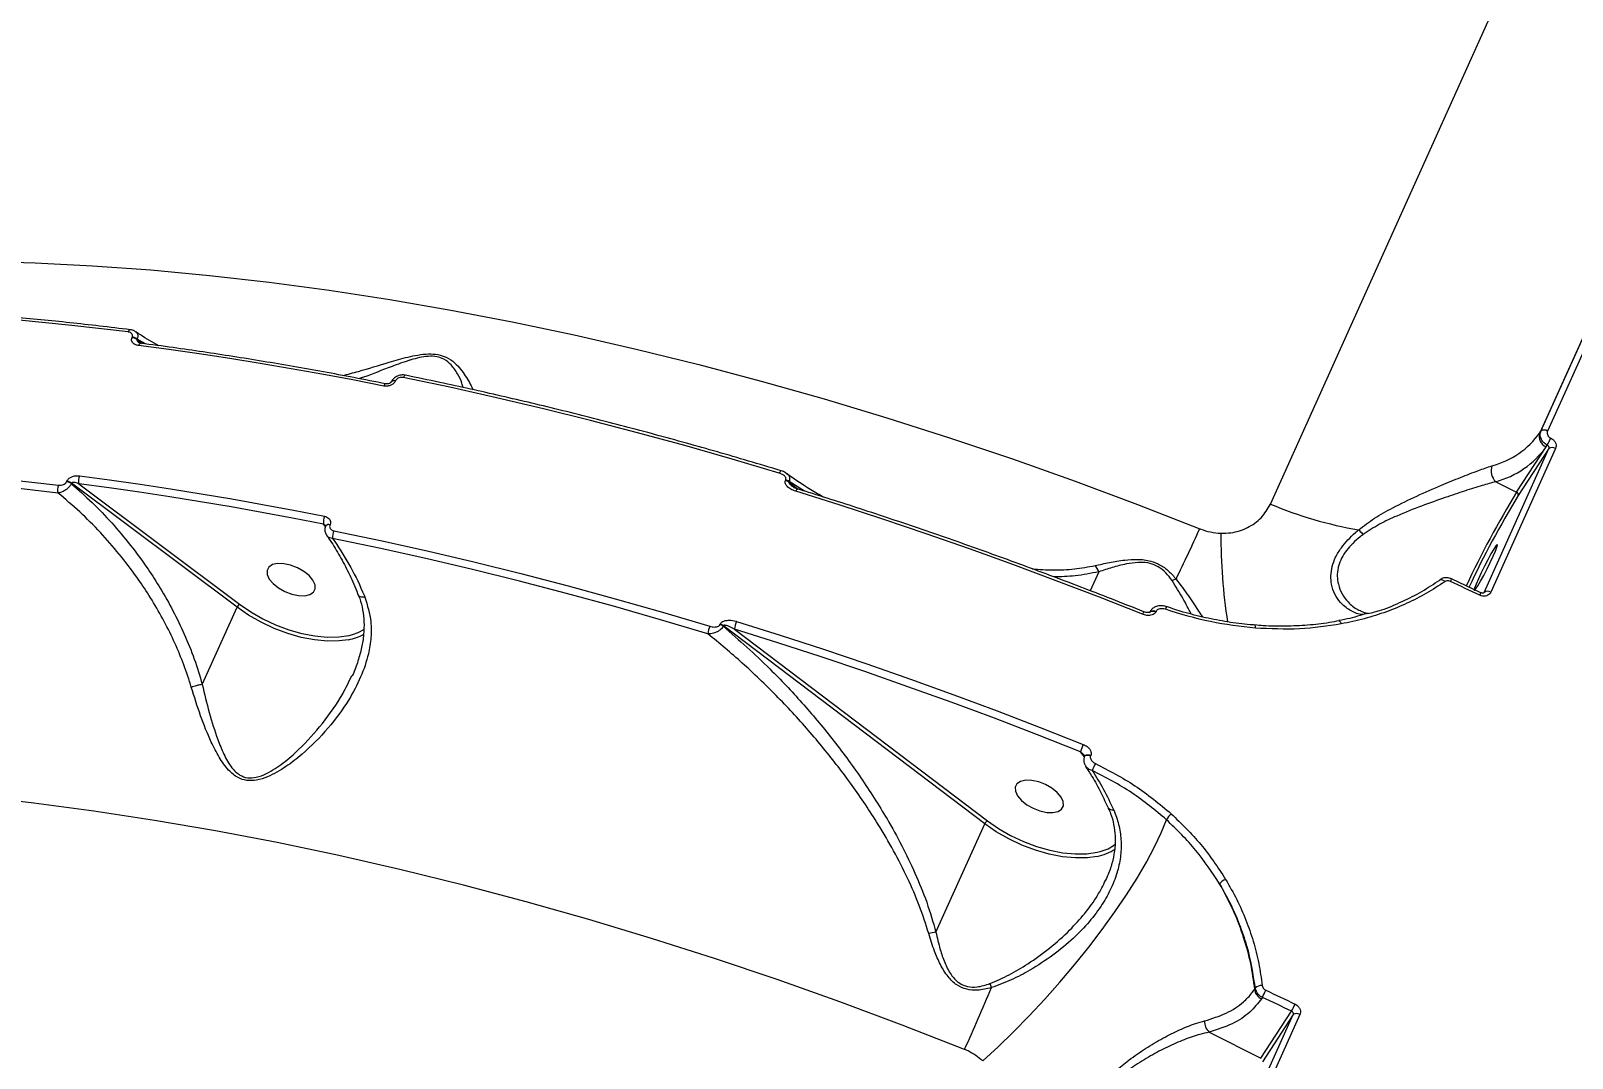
# Model space of a CAD drawing. Header units: millimetres. Extents: x -6901 to 7060, y -7557 to 6158.
# Drawn here: x -961.8 to -694.1, y 1649.2 to 1827.6 of the extents above; entities that cross this region are included whole.
import ezdxf

# ---------------------------------------------------------------- set-up
doc = ezdxf.new("R2010")
doc.units = ezdxf.units.MM
for name, color, linetype in [('DIKOM_ОБЪЕКТ', 7, 'Continuous'), ('DIKOM_РАЗМЕР_ЗОНА', 7, 'Continuous'), ('DIKOM_РАЗМЕР_ОБЪЕКТА', 7, 'Continuous')]:
    doc.layers.add(name, color=color, linetype=linetype)
doc.styles.add('style1', font='arial.ttf', dxfattribs={"width": 0.8})
doc.dimstyles.new('1-50', dxfattribs={"dimtxt": 300, "dimasz": 200, "dimexe": 100, "dimexo": 0, "dimgap": 100, "dimtad": 1, "dimtxsty": 'style1', "dimcen": 200, "dimclrd": 7, "dimclre": 7, "dimclrt": 7, "dimadec": 1, "dimazin": 2, "dimtfac": 1, "dimtmove": 0, "dimatfit": 2, "dimfxl": 0, "dimlwd": 25, "dimlwe": 18, "dimarcsym": 0})

# ---------------------------------------------------------------- blocks, each defined once
blk = doc.blocks.new('*D2')
at = {"layer": 'Defpoints', "color": 0, "transparency": 16777216}
for p in [(-1102.73, 4151.17), (-5819.23, -4492.42), (4721.24, -4492.42)]:
    blk.add_point(p, dxfattribs=at)
at = {"layer": 'DIKOM_РАЗМЕР_ОБЪЕКТА', "color": 7, "lineweight": 18, "transparency": 16777216}
for p, q in [((-1102.73, 4151.17), (-5919.23, 4151.17)), ((4721.24, -4492.42), (-5919.23, -4492.42))]:
    blk.add_line(p, q, dxfattribs=at)
at = {"layer": 'DIKOM_РАЗМЕР_ОБЪЕКТА', "color": 7, "lineweight": 25, "transparency": 16777216}
blk.add_line((-5819.23, 3951.17), (-5819.23, -4292.42), dxfattribs=at)
at = {"layer": 'DIKOM_РАЗМЕР_ОБЪЕКТА', "color": 7, "transparency": 16777216}
for points in [[(-5852.56, 3951.17), (-5785.89, 3951.17), (-5819.23, 4151.17)], [(-5852.56, -4292.42), (-5785.89, -4292.42), (-5819.23, -4492.42)]]:
    blk.add_solid(points, dxfattribs=at)
at = {"layer": 'DIKOM_РАЗМЕР_ОБЪЕКТА', "color": 7, "transparency": 16777216, "insert": (-6072.4, -170.63), "char_height": 300, "attachment_point": 5, "rotation": 90, "style": 'style1'}
blk.add_mtext('8650', dxfattribs=at)
blk = doc.blocks.new('*D3')
at = {"layer": 'Defpoints', "color": 0, "transparency": 16777216}
for p in [(-1553.27, 6158.28), (-6450.85, -6312.94), (5659.92, -6312.94)]:
    blk.add_point(p, dxfattribs=at)
at = {"layer": 'DIKOM_РАЗМЕР_ЗОНА', "color": 7, "lineweight": 18, "transparency": 16777216}
for p, q in [((-1553.27, 6158.28), (-6550.85, 6158.28)), ((5659.92, -6312.94), (-6550.85, -6312.94))]:
    blk.add_line(p, q, dxfattribs=at)
at = {"layer": 'DIKOM_РАЗМЕР_ЗОНА', "color": 7, "lineweight": 25, "transparency": 16777216}
blk.add_line((-6450.85, 5958.28), (-6450.85, -6112.94), dxfattribs=at)
at = {"layer": 'DIKOM_РАЗМЕР_ЗОНА', "color": 7, "transparency": 16777216}
for points in [[(-6484.18, 5958.28), (-6417.52, 5958.28), (-6450.85, 6158.28)], [(-6484.18, -6112.94), (-6417.52, -6112.94), (-6450.85, -6312.94)]]:
    blk.add_solid(points, dxfattribs=at)
at = {"layer": 'DIKOM_РАЗМЕР_ЗОНА', "color": 7, "transparency": 16777216, "insert": (-6704.02, -77.33), "char_height": 300, "attachment_point": 5, "rotation": 90, "style": 'style1'}
blk.add_mtext('12500', dxfattribs=at)

msp = doc.modelspace()

# ---------------------------------------------------------------- linework, layer by layer
at = {"layer": 'DIKOM_ОБЪЕКТ', "color": 7, "linetype": 'Continuous', "lineweight": 15}
for p, q in [((-746.532, 1745.434), (-623.405, 2018.63)), ((-670.53, 1822.613), (-699.729, 1757.827)), ((-699.541, 1758.115), (-670.342, 1822.901)), ((-669.202, 1822.908), (-698.401, 1758.122)), ((-944.238, 1774.371), (-944.202, 1774.452)), ((-943.363, 1774.106), (-943.399, 1774.025)), ((-943.399, 1774.025), (-942.478, 1773.335)), ((-941.91, 1773.258), (-943.363, 1774.106)), ((-898.497, 1766.835), (-898.508, 1766.809)), ((-899.235, 1766.649), (-899.247, 1766.623)), ((-699.729, 1757.827), (-699.541, 1758.115)), ((-709.422, 1730.108), (-698.164, 1755.086)), ((-697.019, 1755.09), (-708.276, 1730.112)), ((-703.777, 1747.516), (-698.649, 1755.371)), ((-698.164, 1755.086), (-703.507, 1746.902)), ((-698.649, 1755.371), (-698.45, 1755.676)), ((-955.606, 1749.322), (-955.569, 1749.403)), ((-954.73, 1749.057), (-954.766, 1748.976)), ((-925.997, 1727.507), (-954.73, 1749.057)), ((-953.454, 1748.965), (-925.542, 1728.031)), ((-830.753, 1749.553), (-830.711, 1749.648)), ((-830.135, 1749.356), (-830.178, 1749.262)), ((-830.178, 1749.262), (-828.57, 1748.042)), ((-827.429, 1747.688), (-830.135, 1749.356)), ((-707.388, 1749.329), (-703.777, 1747.516)), ((-910.638, 1741.517), (-910.971, 1741.937)), ((-910.58, 1741.661), (-910.592, 1741.635)), ((-909.842, 1741.846), (-909.853, 1741.821)), ((-776.335, 1733.686), (-777.828, 1730.373)), ((-709.98, 1730.04), (-715.063, 1732.444)), ((-709.452, 1730.06), (-709.422, 1730.108)), ((-932.034, 1714.113), (-925.997, 1727.507)), ((-766.363, 1726.812), (-766.396, 1726.739)), ((-764.59, 1727.608), (-764.591, 1727.61)), ((-842.131, 1724.504), (-842.088, 1724.599)), ((-841.513, 1724.308), (-841.555, 1724.213)), ((-796.145, 1689.913), (-841.513, 1724.308)), ((-839.598, 1723.726), (-795.688, 1690.435)), ((-778.823, 1701.536), (-779.512, 1702.411)), ((-777.73, 1701.792), (-777.763, 1701.718)), ((-774.636, 1692.578), (-774.647, 1692.601)), ((-804.628, 1671.091), (-796.145, 1689.913)), ((-749.303, 1661.154), (-749.146, 1661.395)), ((-747.927, 1659.762), (-748.097, 1659.501)), ((-748.174, 1649.2), (-742.85, 1657.361)), ((-753.822, 1631.793), (-742.564, 1656.771)), ((-741.419, 1656.775), (-752.676, 1631.797)), ((-742.564, 1656.771), (-747.904, 1648.586)), ((-757.182, 1653.719), (-748.174, 1649.2))]:
    msp.add_line(p, q, dxfattribs=at)
at = {"layer": 'DIKOM_ОБЪЕКТ', "color": 7, "linetype": 'Continuous', "lineweight": 15, "flags": 128}
for points in [[(-970.894, 1787.65), (-961.064, 1787.356), (-951.095, 1786.84), (-940.995, 1786.103), (-930.774, 1785.145), (-920.442, 1783.968), (-910.008, 1782.571), (-899.483, 1780.958), (-888.875, 1779.128), (-878.194, 1777.085), (-867.451, 1774.829), (-856.656, 1772.363), (-845.818, 1769.689), (-834.948, 1766.81), (-824.056, 1763.728), (-813.152, 1760.446), (-802.245, 1756.968), (-791.347, 1753.296), (-780.467, 1749.434), (-769.616, 1745.385), (-758.804, 1741.153)], [(-944.922, 1775.332), (-954.706, 1776.474), (-964.402, 1777.438), (-974.002, 1778.223), (-983.5, 1778.827), (-992.889, 1779.252), (-1002.163, 1779.496), (-1011.315, 1779.56), (-1020.34, 1779.442)], [(-944.513, 1775.709), (-944.523, 1775.71), (-944.606, 1775.699), (-944.691, 1775.653), (-944.773, 1775.575), (-944.851, 1775.466), (-944.922, 1775.332)], [(-900.518, 1765.936), (-905.903, 1766.991), (-911.272, 1767.996), (-916.625, 1768.953), (-921.96, 1769.859), (-927.277, 1770.716), (-932.574, 1771.523), (-937.85, 1772.28), (-943.104, 1772.987)], [(-896.749, 1767.813), (-896.767, 1767.816), (-896.834, 1767.802), (-896.906, 1767.754), (-896.979, 1767.674), (-897.051, 1767.565), (-897.119, 1767.43)], [(-831.821, 1750.82), (-840.031, 1753.264), (-848.234, 1755.604), (-856.427, 1757.841), (-864.607, 1759.972), (-872.77, 1761.998), (-880.912, 1763.916), (-889.029, 1765.727), (-897.119, 1767.43)], [(-900.145, 1766.32), (-900.147, 1766.32), (-900.218, 1766.313), (-900.293, 1766.269), (-900.37, 1766.19), (-900.446, 1766.077), (-900.518, 1765.936)], [(-1032.41, 1752.808), (-1023.387, 1752.927), (-1014.235, 1752.865), (-1004.962, 1752.622), (-995.574, 1752.199), (-986.077, 1751.595), (-976.478, 1750.812), (-966.782, 1749.85), (-956.998, 1748.709)], [(-957.085, 1747.36), (-966.848, 1748.499), (-976.522, 1749.459), (-986.1, 1750.24), (-995.576, 1750.843), (-1004.944, 1751.265), (-1014.196, 1751.507), (-1023.327, 1751.569), (-1032.331, 1751.451)], [(-831.515, 1751.22), (-831.532, 1751.222), (-831.578, 1751.202), (-831.632, 1751.15), (-831.691, 1751.067), (-831.755, 1750.955), (-831.821, 1750.82)], [(-910.971, 1741.937), (-916.343, 1742.989), (-921.699, 1743.991), (-927.039, 1744.944), (-932.361, 1745.848), (-937.665, 1746.702), (-942.949, 1747.506), (-948.212, 1748.261), (-953.454, 1748.965)], [(-953.38, 1750.36), (-948.126, 1749.654), (-942.85, 1748.898), (-937.554, 1748.091), (-932.237, 1747.235), (-926.902, 1746.329), (-921.55, 1745.374), (-916.181, 1744.369), (-910.796, 1743.315)], [(-828.672, 1748.074), (-828.679, 1748.075), (-828.723, 1748.062), (-828.777, 1748.013), (-828.839, 1747.929), (-828.905, 1747.814), (-828.974, 1747.673)], [(-768.745, 1726.3), (-776.228, 1729.256), (-783.73, 1732.132), (-791.247, 1734.929), (-798.778, 1737.644), (-806.318, 1740.277), (-813.867, 1742.826), (-821.419, 1745.292), (-828.974, 1747.673)], [(-909.198, 1740.813), (-901.109, 1739.111), (-892.991, 1737.301), (-884.849, 1735.384), (-876.687, 1733.359), (-868.507, 1731.229), (-860.314, 1728.993), (-852.111, 1726.654), (-843.902, 1724.211)], [(-844.238, 1722.916), (-852.43, 1725.354), (-860.615, 1727.688), (-868.79, 1729.919), (-876.951, 1732.045), (-885.096, 1734.065), (-893.219, 1735.978), (-901.319, 1737.784), (-909.391, 1739.482)], [(-710.418, 1732.449), (-710.812, 1731.539), (-711.07, 1730.862), (-711.172, 1730.473), (-711.108, 1730.402), (-710.885, 1730.657), (-710.52, 1731.216), (-710.043, 1732.034), (-709.492, 1733.045), (-708.913, 1734.167), (-708.351, 1735.308), (-707.853, 1736.378), (-707.459, 1737.288), (-707.201, 1737.965), (-707.1, 1738.354), (-707.163, 1738.425), (-707.386, 1738.17), (-707.751, 1737.611), (-708.228, 1736.793), (-708.779, 1735.782), (-709.359, 1734.66), (-709.92, 1733.518), (-710.418, 1732.449)], [(-913.488, 1733.012), (-914.412, 1733.751), (-915.515, 1734.375), (-916.705, 1734.832), (-917.887, 1735.085), (-918.966, 1735.114), (-919.853, 1734.916), (-920.476, 1734.508), (-920.786, 1733.922), (-920.758, 1733.206), (-920.392, 1732.418), (-919.72, 1731.622), (-918.795, 1730.882), (-917.693, 1730.259), (-916.502, 1729.802), (-915.32, 1729.549), (-914.242, 1729.52), (-913.355, 1729.718), (-912.731, 1730.126), (-912.421, 1730.712), (-912.45, 1731.428), (-912.815, 1732.215), (-913.488, 1733.012)], [(-717.126, 1732.241), (-717.063, 1732.308), (-717.06, 1732.31)], [(-717.06, 1732.31), (-716.981, 1732.345), (-716.88, 1732.351), (-716.765, 1732.326), (-716.641, 1732.271), (-716.51, 1732.188), (-716.379, 1732.079), (-716.253, 1731.949)], [(-710.16, 1729.59), (-710.795, 1729.893), (-711.431, 1730.195), (-712.066, 1730.497), (-712.702, 1730.798), (-713.338, 1731.099), (-713.975, 1731.399), (-714.612, 1731.698), (-715.249, 1731.997)], [(-906.616, 1721.884), (-908.251, 1721.661), (-910.314, 1721.629), (-912.528, 1721.838), (-914.841, 1722.284), (-917.2, 1722.954), (-919.549, 1723.835), (-921.834, 1724.904), (-924, 1726.138), (-925.997, 1727.507)], [(-925.542, 1728.031), (-923.605, 1726.704), (-921.505, 1725.507), (-919.29, 1724.47), (-917.012, 1723.617), (-914.725, 1722.966), (-912.482, 1722.535), (-910.335, 1722.331), (-908.334, 1722.362), (-906.527, 1722.625), (-905.972, 1722.765)], [(-767.449, 1726.648), (-767.431, 1726.682), (-767.318, 1726.787), (-767.141, 1726.849), (-766.916, 1726.861), (-766.661, 1726.824), (-766.396, 1726.739)], [(-767.416, 1726.722), (-767.398, 1726.755), (-767.284, 1726.861), (-767.108, 1726.922), (-766.883, 1726.935), (-766.628, 1726.897), (-766.363, 1726.812)], [(-839.253, 1725.06), (-831.698, 1722.68), (-824.146, 1720.216), (-816.598, 1717.667), (-809.057, 1715.035), (-801.526, 1712.321), (-794.008, 1709.525), (-786.507, 1706.65), (-779.023, 1703.695)], [(-734.617, 1725.132), (-734.614, 1725.133), (-734.551, 1725.128), (-734.484, 1725.088), (-734.414, 1725.014), (-734.346, 1724.91), (-734.28, 1724.778), (-734.219, 1724.624)], [(-905.972, 1722.765), (-904.956, 1723.115), (-903.858, 1723.685)], [(-779.512, 1702.411), (-786.977, 1705.359), (-794.462, 1708.228), (-801.961, 1711.016), (-809.474, 1713.724), (-816.997, 1716.35), (-824.527, 1718.893), (-832.062, 1721.352), (-839.598, 1723.726)], [(-778.816, 1701.627), (-778.798, 1701.661), (-778.684, 1701.766), (-778.508, 1701.828), (-778.283, 1701.84), (-778.028, 1701.803), (-777.763, 1701.718)], [(-778.785, 1701.697), (-778.765, 1701.734), (-778.651, 1701.84), (-778.475, 1701.902), (-778.25, 1701.914), (-777.995, 1701.876), (-777.73, 1701.792)], [(-783.553, 1695.355), (-784.477, 1696.094), (-785.58, 1696.718), (-786.77, 1697.175), (-787.953, 1697.428), (-789.031, 1697.457), (-789.918, 1697.259), (-790.542, 1696.851), (-790.852, 1696.265), (-790.823, 1695.549), (-790.457, 1694.761), (-789.785, 1693.965), (-788.86, 1693.225), (-787.758, 1692.602), (-786.567, 1692.145), (-785.385, 1691.892), (-784.307, 1691.863), (-783.42, 1692.061), (-782.796, 1692.469), (-782.486, 1693.055), (-782.515, 1693.771), (-782.88, 1694.559), (-783.553, 1695.355)], [(-799.646, 1650.714), (-810.459, 1654.945), (-821.31, 1658.992), (-832.19, 1662.853), (-843.088, 1666.524), (-853.994, 1670.001), (-864.899, 1673.282), (-875.791, 1676.362), (-886.661, 1679.24), (-897.498, 1681.913), (-908.293, 1684.377), (-919.036, 1686.632), (-929.716, 1688.674), (-940.323, 1690.502), (-950.849, 1692.114), (-961.282, 1693.509), (-971.613, 1694.685)], [(-773.744, 1692.285), (-774.045, 1692.287), (-774.297, 1692.333), (-774.491, 1692.421), (-774.618, 1692.548), (-774.636, 1692.578)], [(-796.5, 1648.745), (-793.828, 1651.181), (-791.125, 1653.79), (-788.417, 1656.547), (-785.731, 1659.424), (-783.095, 1662.393), (-780.533, 1665.424), (-778.071, 1668.488), (-775.734, 1671.554), (-773.544, 1674.593), (-771.523, 1677.574), (-769.692, 1680.467), (-768.068, 1683.244), (-766.667, 1685.878), (-765.502, 1688.343), (-764.587, 1690.615)], [(-776.629, 1684.237), (-778.325, 1684.003), (-780.4, 1683.973), (-782.626, 1684.186), (-784.952, 1684.638), (-787.323, 1685.316), (-789.683, 1686.206), (-791.975, 1687.287), (-794.146, 1688.532), (-796.145, 1689.913)], [(-795.688, 1690.435), (-793.749, 1689.096), (-791.644, 1687.889), (-789.421, 1686.841), (-787.133, 1685.978), (-784.834, 1685.32), (-782.578, 1684.882), (-780.419, 1684.675), (-778.408, 1684.704), (-776.591, 1684.968), (-776.105, 1685.089)], [(-742.85, 1657.361), (-743.484, 1657.663), (-744.118, 1657.964), (-744.752, 1658.265), (-745.386, 1658.566), (-746.021, 1658.866), (-746.656, 1659.165), (-747.291, 1659.464), (-747.927, 1659.762)], [(-747.337, 1661.002), (-746.7, 1660.703), (-746.063, 1660.403), (-745.426, 1660.103), (-744.79, 1659.802), (-744.154, 1659.501), (-743.518, 1659.2), (-742.883, 1658.897), (-742.248, 1658.595)]]:
    msp.add_lwpolyline(points, dxfattribs=at)
at = {"layer": 'DIKOM_ОБЪЕКТ', "color": 7, "linetype": 'Continuous', "lineweight": 15}
for centre, radius, start, end in [((-944.497, 1772.553), 1.836, 53.29532, 81.90839), ((-944.461, 1772.632), 1.838, 53.30803, 81.89568), ((-942.61, 1772.862), 0.51, 99.87464, 165.84323), ((-898.748, 1766.205), 0.649, 68.3545, 140.5066), ((-898.736, 1766.227), 0.653, 68.46011, 139.9228), ((-711.943, 1766.598), 15.037, 284.99795, 324.31938), ((-697.877, 1757.176), 1.963, 160.62989, 246.83471), ((-698.966, 1757.324), 0.978, 54.68253, 126.00037), ((-716.728, 1765.365), 20.687, 332.07155, 335.87508), ((-711.474, 1764.579), 15.788, 284.9964, 324.32121), ((-697.589, 1754.291), 0.982, 54.51282, 125.91646), ((-705.738, 1751.18), 2.48, 158.91342, 228.27762), ((-955.218, 1747.917), 1.949, 156.02186, 196.59026), ((-955.865, 1747.502), 1.839, 53.3206, 81.89828), ((-955.828, 1747.583), 1.838, 53.32242, 81.91037), ((-951.636, 1749.569), 1.915, 155.58982, 198.36485), ((-831.3, 1747.762), 1.873, 53.20291, 73.0421), ((-831.259, 1747.853), 1.877, 53.23487, 73.03023), ((-719.021, 1810.962), 71.068, 247.22554, 260.11613), ((-561.941, 1660.904), 166.19, 148.58972, 154.97481), ((-562.569, 1661.079), 165.013, 148.66106, 154.94309), ((-703.97, 1747.065), 0.491, 340.62608, 66.84495), ((-908.7, 1742.349), 2.308, 155.24457, 190.27668), ((-910.093, 1741.213), 0.653, 68.5016, 139.84456), ((-910.081, 1741.24), 0.652, 68.45509, 140.06012), ((-906.995, 1739.814), 2.419, 155.62899, 187.90781), ((-988.313, 1843.97), 251.487, 333.66809, 335.86828), ((-659.884, 1739.731), 95.242, 179.61593, 188.9361), ((-735.028, 1736.281), 6.024, 40.02633, 50.79), ((-778.842, 1732.91), 2.625, 17.18694, 44.66471), ((-762.208, 1729.66), 2.848, 104.47397, 119.53325), ((-718.109, 1733.45), 3.208, 333.0768, 341.72475), ((-712.088, 1730.624), 2.187, 331.81185, 344.51589), ((-708.846, 1729.313), 0.982, 54.51912, 125.91016), ((-924.924, 1727.035), 1.172, 121.80949, 156.25637), ((-767.619, 1725.956), 1.177, 139.17916, 163.00151), ((-761.995, 1726.314), 2.901, 153.47747, 162.98237), ((-840.387, 1722.606), 3.864, 155.45465, 175.38906), ((-842.677, 1722.713), 1.873, 53.20707, 73.04154), ((-842.636, 1722.804), 1.877, 53.23768, 73.02861), ((-835.761, 1723.445), 3.848, 155.17074, 175.80982), ((-749.769, 1724.034), 0.652, 347.89812, 35.00048), ((-908.362, 1730.992), 9.274, 280.85263, 298.325), ((-769.246, 1699.237), 10.745, 155.49101, 162.82076), ((-769.838, 1696.48), 8.094, 151.15212, 160.59273), ((-795.087, 1689.447), 1.156, 121.29831, 156.24843), ((-761.486, 1688.971), 3.51, 130.30602, 152.07662), ((-778.135, 1692.459), 8.358, 280.38639, 304.06425), ((-777.834, 1692.087), 7.208, 283.8774, 307.29813), ((-753.522, 1678.15), 2.248, 110.38623, 144.32575), ((-802.928, 1659.765), 11.454, 98.53851, 104.86831), ((-1208.935, 1834.705), 448.743, 335.79427, 337.28972), ((-810.262, 1656.28), 16.132, 18.72232, 21.34676), ((-747.173, 1661.441), 2.149, 187.65266, 244.51705), ((-748.113, 1660.342), 1.475, 83.86297, 134.4461), ((-775.172, 1673.494), 30.51, 333.25141, 335.83002), ((-761.294, 1667.128), 20.871, 332.0971, 335.86731), ((-755.355, 1655.577), 2.606, 177.81966, 225.49369), ((-741.989, 1655.976), 0.981, 54.50732, 125.93393)]:
    msp.add_arc(centre, radius, start, end, dxfattribs=at)
for points, knots in [([(-944.513, 1775.709), (-946.313, 1775.93), (-951.534, 1776.569), (-960.106, 1777.478), (-970.188, 1778.373), (-980.16, 1779.067), (-990.016, 1779.566), (-999.749, 1779.867), (-1009.182, 1779.967), (-1015.869, 1779.906), (-1019.365, 1779.829), (-1019.899, 1779.817)], [0, 0, 0, 0, 0.0688411, 0.1996445, 0.3304537, 0.4612671, 0.592083, 0.7229034, 0.8537275, 0.9776716, 1, 1, 1, 1]), ([(-944.202, 1774.452), (-944.177, 1774.527), (-944.128, 1774.676), (-944.174, 1774.89), (-944.302, 1775.08), (-944.531, 1775.238), (-944.758, 1775.309), (-944.901, 1775.329), (-944.922, 1775.332)], [0, 0, 0, 0, 0.167268, 0.3344039, 0.509126, 0.7130588, 0.9577236, 1, 1, 1, 1]), ([(-943.608, 1775.371), (-943.646, 1775.402), (-943.845, 1775.561), (-944.165, 1775.675), (-944.448, 1775.684), (-944.519, 1775.687)], [0, 0, 0, 0, 0.1499044, 0.786038, 1, 1, 1, 1]), ([(-943.609, 1775.366), (-943.543, 1775.325), (-943.38, 1775.224), (-943.254, 1774.937), (-943.218, 1774.552), (-943.314, 1774.256), (-943.363, 1774.106)], [0, 0, 0, 0, 0.1835855, 0.4547399, 0.7245071, 1, 1, 1, 1]), ([(-939.612, 1772.948), (-940.681, 1773.543), (-942.03, 1774.294), (-943.328, 1775.197), (-943.597, 1775.384)], [0, 0, 0, 0, 0.7928149, 1, 1, 1, 1]), ([(-943.104, 1772.987), (-943.135, 1772.991), (-943.359, 1773.023), (-943.718, 1773.139), (-944.079, 1773.394), (-944.278, 1773.694), (-944.35, 1774.026), (-944.276, 1774.256), (-944.238, 1774.371)], [0, 0, 0, 0, 0.0392203, 0.2872326, 0.4951728, 0.6710074, 0.8352987, 1, 1, 1, 1]), ([(-943.399, 1774.025), (-943.406, 1774.004), (-943.418, 1773.962), (-943.4, 1773.861), (-943.318, 1773.723), (-943.188, 1773.586), (-943.083, 1773.512), (-943.042, 1773.484)], [0, 0, 0, 0, 0.1053068, 0.2093084, 0.4645296, 0.7961001, 1, 1, 1, 1]), ([(-942.688, 1773.375), (-942.747, 1773.38), (-942.899, 1773.393), (-943.019, 1773.459), (-943.036, 1773.473), (-943.039, 1773.476)], [0, 0, 0, 0, 0.330645, 0.8465046, 1, 1, 1, 1]), ([(-900.145, 1766.32), (-902.002, 1766.686), (-907.385, 1767.749), (-916.252, 1769.364), (-926.714, 1771.098), (-935.524, 1772.411), (-940.83, 1773.116), (-942.697, 1773.364)], [0, 0, 0, 0, 0.1293244, 0.3750392, 0.6207647, 0.8664949, 1, 1, 1, 1]), ([(-907.664, 1767.766), (-906.745, 1767.996), (-904.194, 1768.635), (-900.373, 1769.855), (-896.873, 1770.862), (-894.573, 1771.354), (-892.801, 1771.562), (-891.074, 1771.456), (-889.463, 1770.921), (-888.169, 1769.996), (-887.124, 1768.869), (-886.063, 1767.324), (-885.339, 1766.047), (-885.091, 1765.355), (-885.072, 1765.301)], [0, 0, 0, 0, 0.1065933, 0.295832, 0.4053604, 0.460828, 0.5179079, 0.5713153, 0.6248433, 0.6966945, 0.7680184, 0.8395024, 0.9875903, 1, 1, 1, 1]), ([(-886.712, 1765.665), (-886.788, 1765.917), (-887.016, 1766.679), (-887.622, 1768.039), (-888.616, 1769.481), (-889.839, 1770.563), (-891.273, 1771.092), (-892.806, 1771.144), (-894.339, 1770.895), (-895.403, 1770.604), (-897.015, 1770.113), (-899.837, 1769.083), (-902.748, 1767.912), (-904.512, 1767.303), (-904.75, 1767.221)], [0, 0, 0, 0, 0.0568421, 0.1719841, 0.2861341, 0.3669992, 0.42529, 0.4834401, 0.5423594, 0.6016596, 0.6113596, 0.7403177, 0.9649536, 1, 1, 1, 1]), ([(-898.508, 1766.809), (-898.538, 1766.751), (-898.636, 1766.561), (-898.925, 1766.266), (-899.405, 1766.006), (-899.971, 1765.874), (-900.336, 1765.916), (-900.518, 1765.936)], [0, 0, 0, 0, 0.0931501, 0.3039166, 0.5302364, 0.7651931, 1, 1, 1, 1]), ([(-896.753, 1767.8), (-896.81, 1767.815), (-897.113, 1767.897), (-897.737, 1767.841), (-898.472, 1767.55), (-898.999, 1767.111), (-899.153, 1766.767), (-899.212, 1766.637)], [0, 0, 0, 0, 0.060814, 0.3239904, 0.6100724, 0.8525809, 1, 1, 1, 1]), ([(-897.119, 1767.43), (-897.244, 1767.444), (-897.492, 1767.473), (-897.879, 1767.384), (-898.21, 1767.206), (-898.41, 1767.004), (-898.477, 1766.874), (-898.497, 1766.835)], [0, 0, 0, 0, 0.2336593, 0.4673132, 0.6955308, 0.9086848, 1, 1, 1, 1]), ([(-831.515, 1751.22), (-833.407, 1751.79), (-838.891, 1753.442), (-847.963, 1756.042), (-858.718, 1758.958), (-869.449, 1761.69), (-880.146, 1764.237), (-889.245, 1766.261), (-894.765, 1767.403), (-896.749, 1767.813)], [0, 0, 0, 0, 0.0864655, 0.2507415, 0.4150228, 0.5793064, 0.7435926, 0.9078817, 1, 1, 1, 1]), ([(-899.251, 1766.618), (-899.253, 1766.612), (-899.257, 1766.601), (-899.303, 1766.543), (-899.385, 1766.471), (-899.517, 1766.394), (-899.695, 1766.33), (-899.899, 1766.298), (-900.062, 1766.3), (-900.129, 1766.319), (-900.142, 1766.322)], [0, 0, 0, 0, 0.1005697, 0.2067451, 0.3129089, 0.4505857, 0.5920793, 0.7629512, 0.9554324, 1, 1, 1, 1]), ([(-698.45, 1755.676), (-698.579, 1755.749), (-698.904, 1755.931), (-699.324, 1756.366), (-699.62, 1756.941), (-699.719, 1757.56), (-699.6, 1757.93), (-699.541, 1758.115)], [0, 0, 0, 0, 0.1417184, 0.3563822, 0.5709573, 0.7854698, 1, 1, 1, 1]), ([(-698.401, 1758.122), (-698.43, 1758.029), (-698.489, 1757.844), (-698.439, 1757.536), (-698.289, 1757.251), (-698.077, 1757.035), (-697.913, 1756.946), (-697.847, 1756.91)], [0, 0, 0, 0, 0.2141943, 0.4285269, 0.6431699, 0.8580875, 1, 1, 1, 1]), ([(-697.847, 1756.91), (-697.75, 1756.856), (-697.504, 1756.721), (-697.186, 1756.399), (-696.961, 1755.969), (-696.886, 1755.506), (-696.974, 1755.229), (-697.019, 1755.09)], [0, 0, 0, 0, 0.1418641, 0.3567255, 0.5713248, 0.7857249, 1, 1, 1, 1]), ([(-698.164, 1755.086), (-698.15, 1755.132), (-698.12, 1755.224), (-698.147, 1755.376), (-698.224, 1755.515), (-698.333, 1755.618), (-698.417, 1755.66), (-698.45, 1755.676)], [0, 0, 0, 0, 0.2139668, 0.4281338, 0.6427812, 0.857884, 1, 1, 1, 1]), ([(-830.711, 1749.648), (-830.692, 1749.713), (-830.653, 1749.843), (-830.715, 1750.071), (-830.907, 1750.343), (-831.287, 1750.625), (-831.638, 1750.753), (-831.821, 1750.82)], [0, 0, 0, 0, 0.1206196, 0.2406567, 0.4168417, 0.6949766, 1, 1, 1, 1]), ([(-830.578, 1750.763), (-830.633, 1750.806), (-830.899, 1751.012), (-831.228, 1751.166), (-831.508, 1751.216), (-831.518, 1751.217)], [0, 0, 0, 0, 0.2006408, 0.9740629, 1, 1, 1, 1]), ([(-830.57, 1750.737), (-830.452, 1750.657), (-830.204, 1750.491), (-830.05, 1750.12), (-830.014, 1749.732), (-830.094, 1749.484), (-830.135, 1749.356)], [0, 0, 0, 0, 0.2666186, 0.5568872, 0.7725228, 1, 1, 1, 1]), ([(-824.116, 1746.632), (-824.467, 1746.83), (-826.371, 1747.908), (-828.526, 1749.283), (-830.29, 1750.548), (-830.565, 1750.745)], [0, 0, 0, 0, 0.159939, 0.8694561, 1, 1, 1, 1]), ([(-731.22, 1740.948), (-730.315, 1741.644), (-728.472, 1743.061), (-725, 1744.976), (-721.064, 1746.887), (-717.074, 1748.625), (-713.477, 1750.098), (-710.479, 1751.259), (-708.819, 1751.815), (-708.052, 1752.073)], [0, 0, 0, 0, 0.1261011, 0.256728, 0.4243361, 0.5968628, 0.7352971, 0.8775684, 1, 1, 1, 1]), ([(-954.766, 1748.976), (-954.805, 1748.905), (-954.931, 1748.672), (-955.249, 1748.287), (-955.757, 1747.863), (-956.355, 1747.531), (-956.814, 1747.393), (-957.048, 1747.365), (-957.085, 1747.36)], [0, 0, 0, 0, 0.0891677, 0.2936438, 0.4896048, 0.7163813, 0.9545807, 1, 1, 1, 1]), ([(-956.998, 1748.709), (-956.841, 1748.702), (-956.562, 1748.69), (-956.165, 1748.809), (-955.864, 1748.983), (-955.685, 1749.167), (-955.624, 1749.286), (-955.606, 1749.322)], [0, 0, 0, 0, 0.3025525, 0.534677, 0.7254492, 0.9170892, 1, 1, 1, 1]), ([(-955.569, 1749.403), (-955.541, 1749.457), (-955.445, 1749.645), (-955.158, 1749.934), (-954.672, 1750.21), (-954.05, 1750.391), (-953.617, 1750.371), (-953.38, 1750.36)], [0, 0, 0, 0, 0.0796662, 0.2757405, 0.4707793, 0.7105458, 1, 1, 1, 1]), ([(-954.766, 1748.976), (-953.557, 1747.907), (-951.137, 1745.767), (-947.705, 1742.172), (-944.443, 1738.303), (-941.65, 1734.487), (-939.201, 1730.681), (-937.077, 1726.924), (-935.093, 1722.812), (-933.355, 1718.539), (-932.476, 1715.587), (-932.036, 1714.111)], [0, 0, 0, 0, 0.1183273, 0.2366517, 0.3581436, 0.4796269, 0.5712575, 0.6768296, 0.782388, 0.8912058, 1, 1, 1, 1]), ([(-953.454, 1748.965), (-953.606, 1749.025), (-953.873, 1749.13), (-954.239, 1749.198), (-954.482, 1749.198), (-954.621, 1749.159), (-954.694, 1749.116), (-954.72, 1749.074), (-954.73, 1749.057)], [0, 0, 0, 0, 0.3509462, 0.6182566, 0.8029121, 0.87935, 0.9492129, 1, 1, 1, 1]), ([(-828.974, 1747.673), (-829.266, 1747.782), (-829.83, 1747.992), (-830.437, 1748.452), (-830.744, 1748.892), (-830.841, 1749.252), (-830.783, 1749.453), (-830.753, 1749.553)], [0, 0, 0, 0, 0.3047396, 0.5876214, 0.7664721, 0.8828753, 1, 1, 1, 1]), ([(-830.178, 1749.262), (-830.182, 1749.247), (-830.191, 1749.215), (-830.175, 1749.142), (-830.089, 1748.984), (-829.86, 1748.737), (-829.614, 1748.584), (-829.472, 1748.496)], [0, 0, 0, 0, 0.0467582, 0.104283, 0.2089061, 0.5450553, 1, 1, 1, 1]), ([(-828.665, 1748.093), (-828.74, 1748.11), (-829.052, 1748.181), (-829.37, 1748.353), (-829.54, 1748.501), (-829.561, 1748.52)], [0, 0, 0, 0, 0.2179553, 0.8989098, 1, 1, 1, 1]), ([(-768.51, 1726.726), (-770.382, 1727.471), (-775.811, 1729.632), (-784.828, 1733.087), (-795.565, 1737.034), (-806.325, 1740.813), (-816.912, 1744.358), (-824.363, 1746.738), (-828.22, 1747.934), (-828.672, 1748.074)], [0, 0, 0, 0, 0.0939968, 0.2725774, 0.4511629, 0.6297495, 0.8083375, 0.9775293, 1, 1, 1, 1]), ([(-707.388, 1749.329), (-708.159, 1749.116), (-709.808, 1748.66), (-712.796, 1747.712), (-716.338, 1746.527), (-720.327, 1745.111), (-724.188, 1743.573), (-727.656, 1741.987), (-729.487, 1740.771), (-730.416, 1740.155)], [0, 0, 0, 0, 0.12271, 0.2624627, 0.4060172, 0.5749256, 0.7482632, 0.8723696, 1, 1, 1, 1]), ([(-933.94, 1713.634), (-934.037, 1713.956), (-934.523, 1715.577), (-935.556, 1718.467), (-937.766, 1723.563), (-940.426, 1728.353), (-943.632, 1733.125), (-946.421, 1736.787), (-949.73, 1740.568), (-953.273, 1744.138), (-955.814, 1746.286), (-957.085, 1747.36)], [0, 0, 0, 0, 0.0242934, 0.122248, 0.2202163, 0.4215148, 0.511888, 0.6322353, 0.7525896, 0.8762938, 1, 1, 1, 1]), ([(-755.124, 1740.37), (-754.544, 1740.381), (-752.921, 1740.411), (-750.419, 1741.238), (-747.969, 1742.955), (-747.014, 1744.603), (-746.532, 1745.434)], [0, 0, 0, 0, 0.1529609, 0.4283721, 0.7114369, 1, 1, 1, 1]), ([(-910.796, 1743.315), (-910.659, 1743.278), (-910.365, 1743.197), (-910.02, 1742.946), (-909.796, 1742.613), (-909.717, 1742.231), (-909.8, 1741.974), (-909.842, 1741.846)], [0, 0, 0, 0, 0.1890242, 0.4045191, 0.6068332, 0.8033929, 1, 1, 1, 1]), ([(-910.578, 1741.627), (-910.588, 1741.641), (-910.641, 1741.719), (-910.777, 1741.827), (-910.908, 1741.902), (-910.971, 1741.937)], [0, 0, 0, 0, 0.1033535, 0.5723345, 1, 1, 1, 1]), ([(-910.578, 1741.628), (-910.601, 1741.588), (-910.728, 1741.368), (-910.767, 1740.886), (-910.678, 1740.351), (-910.481, 1740.097), (-910.415, 1740.013)], [0, 0, 0, 0, 0.0793593, 0.4380985, 0.8150798, 1, 1, 1, 1]), ([(-910.442, 1739.988), (-910.38, 1739.904), (-909.713, 1739.018), (-908.541, 1737.105), (-906.96, 1734.244), (-905.741, 1731.701), (-905.106, 1730.068), (-904.895, 1729.524)], [0, 0, 0, 0, 0.0287984, 0.3060862, 0.5838524, 0.8615826, 1, 1, 1, 1]), ([(-909.391, 1739.482), (-909.558, 1739.508), (-909.918, 1739.566), (-910.275, 1739.764), (-910.384, 1739.955), (-910.414, 1740.008)], [0, 0, 0, 0, 0.3850763, 0.8310717, 1, 1, 1, 1]), ([(-909.853, 1741.821), (-909.881, 1741.734), (-909.937, 1741.56), (-909.883, 1741.299), (-909.731, 1741.07), (-909.494, 1740.895), (-909.292, 1740.839), (-909.198, 1740.813)], [0, 0, 0, 0, 0.1951919, 0.3900955, 0.5932646, 0.8110988, 1, 1, 1, 1]), ([(-758.804, 1741.153), (-758.749, 1741.132), (-758.146, 1740.894), (-756.926, 1740.522), (-755.732, 1740.421), (-755.124, 1740.37)], [0, 0, 0, 0, 0.0468173, 0.5142761, 1, 1, 1, 1]), ([(-730.398, 1726.247), (-730.531, 1726.256), (-731.416, 1726.313), (-732.805, 1726.982), (-734.341, 1728.17), (-735.39, 1729.743), (-735.929, 1731.331), (-736.063, 1732.976), (-735.856, 1734.553), (-735.258, 1736.217), (-734.019, 1738.258), (-732.523, 1739.834), (-731.395, 1740.799), (-731.22, 1740.948)], [0, 0, 0, 0, 0.0235911, 0.1581081, 0.2966718, 0.4037235, 0.5135449, 0.5924408, 0.6732935, 0.7530407, 0.8358388, 0.9746229, 1, 1, 1, 1]), ([(-730.416, 1740.155), (-730.587, 1740.023), (-731.684, 1739.177), (-733.084, 1737.824), (-734.226, 1736.044), (-734.617, 1735.014), (-734.869, 1733.957), (-734.967, 1732.877), (-734.75, 1731.327), (-734.129, 1729.778), (-732.982, 1728.289), (-731.903, 1727.313), (-731.087, 1727.006), (-730.95, 1726.954)], [0, 0, 0, 0, 0.0293049, 0.1876669, 0.2700988, 0.3557277, 0.3715578, 0.4618455, 0.5548501, 0.6799773, 0.808576, 0.9677655, 1, 1, 1, 1]), ([(-909.391, 1739.482), (-908.425, 1738.031), (-906.531, 1735.186), (-904.771, 1731.592), (-903.923, 1729.587), (-903.788, 1729.268)], [0, 0, 0, 0, 0.4665413, 0.9150137, 1, 1, 1, 1]), ([(-787.88, 1734.181), (-786.666, 1734.096), (-784.205, 1733.924), (-780.548, 1734.101), (-778.17, 1734.537), (-776.976, 1734.755)], [0, 0, 0, 0, 0.3267041, 0.6620601, 1, 1, 1, 1]), ([(-776.976, 1734.755), (-776.162, 1734.936), (-774.526, 1735.299), (-772.066, 1735.723), (-769.646, 1735.903), (-767.515, 1735.682), (-765.619, 1734.914), (-764.118, 1733.799), (-763.33, 1732.891), (-762.92, 1732.418)], [0, 0, 0, 0, 0.1836413, 0.3692295, 0.5090703, 0.652203, 0.7508501, 0.8702035, 1, 1, 1, 1]), ([(-763.612, 1732.138), (-763.95, 1732.604), (-764.588, 1733.483), (-765.886, 1734.571), (-767.5, 1735.229), (-768.719, 1735.323), (-770.105, 1735.275), (-771.779, 1735.018), (-774.059, 1734.427), (-775.576, 1733.933), (-776.335, 1733.686)], [0, 0, 0, 0, 0.1298018, 0.2451274, 0.3384647, 0.4557878, 0.4772333, 0.6177236, 0.8086893, 1, 1, 1, 1]), ([(-776.335, 1733.686), (-777.701, 1733.401), (-780.248, 1732.869), (-782.909, 1732.819), (-784.143, 1732.797)], [0, 0, 0, 0, 0.5364243, 1, 1, 1, 1]), ([(-760.251, 1726.331), (-760.263, 1726.354), (-760.684, 1727.146), (-761.719, 1729.093), (-762.977, 1731.117), (-763.612, 1732.138)], [0, 0, 0, 0, 0.0142356, 0.5025501, 1, 1, 1, 1]), ([(-762.92, 1732.418), (-762.178, 1731.429), (-760.694, 1729.45), (-759.26, 1727.211), (-758.549, 1726.165), (-758.328, 1725.839)], [0, 0, 0, 0, 0.4074712, 0.8156814, 1, 1, 1, 1]), ([(-716.253, 1731.949), (-717.296, 1731.263), (-719.383, 1729.891), (-722.784, 1728.164), (-726.392, 1726.685), (-730.2, 1725.468), (-732.879, 1724.905), (-734.219, 1724.624)], [0, 0, 0, 0, 0.197681, 0.3953849, 0.593088, 0.7965438, 1, 1, 1, 1]), ([(-729.653, 1726.405), (-728.844, 1726.604), (-726.74, 1727.123), (-723.629, 1728.498), (-720.218, 1730.196), (-718.146, 1731.566), (-717.126, 1732.241)], [0, 0, 0, 0, 0.173616, 0.451669, 0.7297212, 1, 1, 1, 1]), ([(-715.07, 1732.429), (-715.147, 1732.469), (-715.456, 1732.627), (-716.049, 1732.677), (-716.667, 1732.57), (-716.947, 1732.358), (-717.043, 1732.285)], [0, 0, 0, 0, 0.1234081, 0.490649, 0.825679, 1, 1, 1, 1]), ([(-715.249, 1731.997), (-715.355, 1732.037), (-715.568, 1732.115), (-715.9, 1732.108), (-716.125, 1732.032), (-716.231, 1731.963), (-716.253, 1731.949)], [0, 0, 0, 0, 0.3067275, 0.6132704, 0.9194546, 1, 1, 1, 1]), ([(-903.788, 1729.268), (-903.354, 1727.855), (-902.649, 1725.563), (-902.692, 1722.224), (-903.198, 1718.995), (-904.442, 1715.333), (-906.758, 1710.949), (-910.131, 1706.382), (-913.923, 1702.547), (-917.502, 1699.758), (-920.182, 1698.184), (-922.526, 1697.423), (-924.324, 1697.347), (-926.044, 1697.926), (-927.692, 1699.334), (-929.168, 1701.476), (-930.776, 1704.629), (-932.398, 1708.662), (-933.423, 1711.966), (-933.94, 1713.634)], [0, 0, 0, 0, 0.074259, 0.1205078, 0.1678177, 0.2375802, 0.3094462, 0.4056707, 0.5047065, 0.5602507, 0.6168554, 0.6484777, 0.6753883, 0.70246, 0.7386867, 0.7871112, 0.8368194, 0.9176538, 1, 1, 1, 1]), ([(-904.909, 1729.536), (-904.835, 1729.367), (-904.489, 1728.579), (-904.153, 1727.057), (-903.905, 1724.973), (-903.97, 1722.772), (-904.327, 1720.496), (-904.985, 1718.135), (-905.552, 1716.492), (-905.973, 1715.65), (-905.995, 1715.605)], [0, 0, 0, 0, 0.0390533, 0.1822789, 0.3324045, 0.4883656, 0.6492046, 0.8129051, 0.9901174, 1, 1, 1, 1]), ([(-903.788, 1729.268), (-903.813, 1729.265), (-904.026, 1729.239), (-904.389, 1729.241), (-904.752, 1729.343), (-904.831, 1729.488), (-904.868, 1729.555)], [0, 0, 0, 0, 0.044113, 0.3744769, 0.7104009, 1, 1, 1, 1]), ([(-708.276, 1730.112), (-708.321, 1730.029), (-708.436, 1729.82), (-708.747, 1729.568), (-709.187, 1729.418), (-709.685, 1729.411), (-710.002, 1729.53), (-710.16, 1729.59)], [0, 0, 0, 0, 0.1406208, 0.3550939, 0.5698831, 0.7848891, 1, 1, 1, 1]), ([(-709.461, 1730.056), (-709.466, 1730.044), (-709.475, 1730.021), (-709.573, 1729.978), (-709.708, 1729.965), (-709.853, 1729.984), (-709.943, 1730.027), (-709.979, 1730.044)], [0, 0, 0, 0, 0.3023703, 0.5216822, 0.7023917, 0.8805824, 1, 1, 1, 1]), ([(-766.396, 1726.739), (-766.443, 1726.657), (-766.553, 1726.467), (-766.878, 1726.239), (-767.378, 1726.085), (-768.041, 1726.075), (-768.502, 1726.223), (-768.745, 1726.3)], [0, 0, 0, 0, 0.1205506, 0.2783593, 0.4705845, 0.7208282, 1, 1, 1, 1]), ([(-767.437, 1726.675), (-767.447, 1726.668), (-767.47, 1726.653), (-767.562, 1726.619), (-767.715, 1726.59), (-767.967, 1726.586), (-768.253, 1726.628), (-768.436, 1726.706), (-768.505, 1726.735)], [0, 0, 0, 0, 0.0807015, 0.1860926, 0.3110408, 0.5151613, 0.815287, 1, 1, 1, 1]), ([(-764.595, 1727.598), (-764.678, 1727.628), (-765.06, 1727.77), (-765.735, 1727.807), (-766.506, 1727.634), (-767.048, 1727.266), (-767.354, 1726.937), (-767.406, 1726.733), (-767.409, 1726.719)], [0, 0, 0, 0, 0.0810791, 0.373697, 0.6040262, 0.8025396, 0.9872179, 1, 1, 1, 1]), ([(-764.769, 1727.163), (-764.934, 1727.207), (-765.257, 1727.293), (-765.715, 1727.266), (-766.062, 1727.142), (-766.269, 1726.981), (-766.337, 1726.859), (-766.363, 1726.812)], [0, 0, 0, 0, 0.2734611, 0.539319, 0.7386876, 0.8989339, 1, 1, 1, 1]), ([(-749.131, 1723.897), (-751.743, 1724.191), (-757.032, 1724.786), (-762.169, 1726.364), (-764.769, 1727.163)], [0, 0, 0, 0, 0.4938433, 1, 1, 1, 1]), ([(-749.233, 1724.431), (-749.512, 1724.446), (-751.08, 1724.534), (-753.953, 1724.942), (-757.826, 1725.67), (-761.387, 1726.563), (-763.613, 1727.309), (-764.582, 1727.634)], [0, 0, 0, 0, 0.0540981, 0.303196, 0.5537911, 0.8057931, 1, 1, 1, 1]), ([(-729.553, 1726.432), (-729.555, 1726.432), (-729.996, 1726.478), (-730.472, 1726.642), (-730.883, 1726.889), (-730.971, 1726.942)], [0, 0, 0, 0, 0.0034, 0.7862571, 1, 1, 1, 1]), ([(-841.555, 1724.213), (-841.609, 1724.118), (-841.726, 1723.911), (-842.036, 1723.593), (-842.487, 1723.282), (-843.133, 1723.011), (-843.745, 1722.899), (-844.125, 1722.913), (-844.238, 1722.916)], [0, 0, 0, 0, 0.1137242, 0.2493443, 0.4227166, 0.6134958, 0.884831, 1, 1, 1, 1]), ([(-843.902, 1724.211), (-843.626, 1724.148), (-843.226, 1724.057), (-842.703, 1724.112), (-842.411, 1724.214), (-842.219, 1724.352), (-842.158, 1724.457), (-842.131, 1724.504)], [0, 0, 0, 0, 0.4299576, 0.6257487, 0.7881121, 0.9052344, 1, 1, 1, 1]), ([(-842.088, 1724.599), (-842.045, 1724.673), (-841.947, 1724.839), (-841.64, 1725.055), (-841.162, 1725.222), (-840.376, 1725.295), (-839.714, 1725.197), (-839.299, 1725.074), (-839.253, 1725.06)], [0, 0, 0, 0, 0.0933836, 0.2087529, 0.3720853, 0.5793034, 0.953645, 1, 1, 1, 1]), ([(-841.555, 1724.213), (-838.816, 1721.799), (-834.092, 1717.634), (-827.853, 1710.99), (-822.562, 1704.694), (-817.592, 1697.965), (-813.601, 1691.706), (-810.515, 1686.128), (-808.194, 1681.3), (-806.134, 1676.294), (-805.13, 1672.825), (-804.628, 1671.091)], [0, 0, 0, 0, 0.1721619, 0.2969454, 0.4217206, 0.5495759, 0.6773922, 0.7569483, 0.8364848, 0.9182746, 1, 1, 1, 1]), ([(-839.598, 1723.726), (-839.91, 1723.889), (-840.363, 1724.127), (-840.938, 1724.325), (-841.243, 1724.389), (-841.415, 1724.382), (-841.488, 1724.345), (-841.505, 1724.32), (-841.513, 1724.308)], [0, 0, 0, 0, 0.4958809, 0.7197746, 0.8702709, 0.9510408, 0.975881, 1, 1, 1, 1]), ([(-734.627, 1725.172), (-735.18, 1725.061), (-736.957, 1724.704), (-740.06, 1724.375), (-743.903, 1724.196), (-746.972, 1724.226), (-748.753, 1724.392), (-749.232, 1724.436)], [0, 0, 0, 0, 0.1182717, 0.3802165, 0.6421346, 0.903774, 1, 1, 1, 1]), ([(-734.219, 1724.624), (-736.625, 1724.262), (-741.492, 1723.53), (-746.565, 1723.774), (-749.131, 1723.897)], [0, 0, 0, 0, 0.4941762, 1, 1, 1, 1]), ([(-729.555, 1726.511), (-730.019, 1726.363), (-731.662, 1725.837), (-733.374, 1725.408), (-734.635, 1725.218), (-734.638, 1725.217)], [0, 0, 0, 0, 0.2814622, 0.9988006, 1, 1, 1, 1]), ([(-805.867, 1670.835), (-806.384, 1672.466), (-807.419, 1675.728), (-809.523, 1680.52), (-811.925, 1685.23), (-815.103, 1690.652), (-819.121, 1696.641), (-824.11, 1703.111), (-829.482, 1709.279), (-834.265, 1714.141), (-839.168, 1718.726), (-842.223, 1721.251), (-844.238, 1722.916)], [0, 0, 0, 0, 0.077603, 0.155263, 0.2354686, 0.315696, 0.4385172, 0.5613743, 0.6872834, 0.8131996, 0.8767623, 1, 1, 1, 1]), ([(-932.036, 1714.111), (-932.226, 1714.077), (-932.605, 1714.009), (-933.213, 1713.856), (-933.659, 1713.726), (-933.874, 1713.655), (-933.94, 1713.634)], [0, 0, 0, 0, 0.3252674, 0.6505285, 0.8925449, 1, 1, 1, 1]), ([(-932.036, 1714.111), (-932.036, 1714.111), (-932.035, 1714.111), (-932.034, 1714.112), (-932.034, 1714.113), (-932.034, 1714.113)], [0, 0, 0, 0, 0.3062217, 0.6937851, 1, 1, 1, 1]), ([(-932.034, 1714.113), (-931.647, 1712.476), (-930.865, 1709.176), (-929.617, 1705.152), (-928.326, 1701.955), (-927.135, 1699.809), (-925.717, 1698.369), (-924.174, 1697.802), (-922.531, 1697.935), (-920.389, 1698.781), (-917.916, 1700.448), (-914.608, 1703.331), (-911.046, 1707.307), (-907.952, 1711.67), (-906.57, 1714.584), (-906.068, 1715.643)], [0, 0, 0, 0, 0.1103799, 0.2225446, 0.2873788, 0.353289, 0.3993753, 0.4327243, 0.4660534, 0.5065012, 0.5803882, 0.656378, 0.7880954, 0.9229409, 1, 1, 1, 1]), ([(-779.023, 1703.695), (-778.795, 1703.584), (-778.363, 1703.373), (-777.911, 1702.914), (-777.682, 1702.467), (-777.631, 1702.087), (-777.7, 1701.881), (-777.73, 1701.792)], [0, 0, 0, 0, 0.2791755, 0.5294463, 0.7216498, 0.8794251, 1, 1, 1, 1]), ([(-778.894, 1701.814), (-778.973, 1701.908), (-779.161, 1702.133), (-779.383, 1702.309), (-779.512, 1702.411)], [0, 0, 0, 0, 0.4178629, 1, 1, 1, 1]), ([(-778.796, 1701.62), (-778.857, 1701.472), (-778.99, 1701.149), (-778.935, 1700.606), (-778.804, 1700.183), (-778.648, 1699.987), (-778.61, 1699.94)], [0, 0, 0, 0, 0.2669331, 0.5799761, 0.8993101, 1, 1, 1, 1]), ([(-778.892, 1701.816), (-778.889, 1701.812), (-778.849, 1701.772), (-778.818, 1701.706), (-778.806, 1701.673), (-778.801, 1701.661)], [0, 0, 0, 0, 0.058087, 0.6374517, 1, 1, 1, 1]), ([(-778.796, 1701.644), (-778.796, 1701.643), (-778.795, 1701.635), (-778.795, 1701.678), (-778.786, 1701.692), (-778.784, 1701.694)], [0, 0, 0, 0, 0.0677031, 0.8141249, 1, 1, 1, 1]), ([(-778.644, 1699.852), (-778.271, 1699.29), (-777.334, 1697.878), (-775.996, 1695.447), (-775.102, 1693.499), (-774.673, 1692.564)], [0, 0, 0, 0, 0.2557103, 0.6426114, 1, 1, 1, 1]), ([(-777.473, 1699.17), (-777.707, 1699.249), (-778.171, 1699.407), (-778.455, 1699.731), (-778.596, 1699.892)], [0, 0, 0, 0, 0.5047401, 1, 1, 1, 1]), ([(-777.763, 1701.718), (-777.781, 1701.668), (-777.826, 1701.537), (-777.806, 1701.284), (-777.66, 1700.962), (-777.364, 1700.63), (-777.075, 1700.468), (-776.928, 1700.385)], [0, 0, 0, 0, 0.1010781, 0.2613737, 0.4607392, 0.7265377, 1, 1, 1, 1]), ([(-776.928, 1700.385), (-774.586, 1699.174), (-769.843, 1696.722), (-765.802, 1693.353), (-763.756, 1691.648)], [0, 0, 0, 0, 0.4938697, 1, 1, 1, 1]), ([(-777.473, 1699.17), (-776.804, 1698.101), (-775.46, 1695.953), (-774.318, 1693.512), (-773.744, 1692.285)], [0, 0, 0, 0, 0.4974134, 1, 1, 1, 1]), ([(-764.587, 1690.615), (-766.537, 1692.245), (-770.485, 1695.547), (-775.124, 1697.952), (-777.473, 1699.17)], [0, 0, 0, 0, 0.4938187, 1, 1, 1, 1]), ([(-773.744, 1692.285), (-773.426, 1691.46), (-772.783, 1689.786), (-772.41, 1687.139), (-772.475, 1684.425), (-773.032, 1681.612), (-774.098, 1678.748), (-775.742, 1675.782), (-777.95, 1672.84), (-780.824, 1669.867), (-784.281, 1667.021), (-787.947, 1664.632), (-791.523, 1662.708), (-793.824, 1661.877), (-794.983, 1661.458)], [0, 0, 0, 0, 0.0667265, 0.13525, 0.20491, 0.2761774, 0.3547322, 0.4350103, 0.5258165, 0.6185692, 0.7247461, 0.8332655, 0.9160271, 1, 1, 1, 1]), ([(-774.681, 1692.589), (-774.543, 1692.292), (-774.12, 1691.383), (-773.718, 1689.772), (-773.459, 1687.775), (-773.514, 1685.696), (-773.875, 1683.569), (-774.425, 1681.687), (-774.961, 1680.545), (-775.17, 1680.1)], [0, 0, 0, 0, 0.0745767, 0.2277057, 0.3861672, 0.5494126, 0.7173699, 0.8901076, 1, 1, 1, 1]), ([(-755.349, 1679.461), (-756.647, 1681.444), (-759.275, 1685.458), (-762.803, 1688.882), (-764.587, 1690.615)], [0, 0, 0, 0, 0.4941653, 1, 1, 1, 1]), ([(-763.756, 1691.648), (-761.972, 1689.921), (-758.362, 1686.428), (-755.668, 1682.33), (-754.305, 1680.257)], [0, 0, 0, 0, 0.4941681, 1, 1, 1, 1]), ([(-795.237, 1662.153), (-794.11, 1662.635), (-791.84, 1663.609), (-788.387, 1665.715), (-784.822, 1668.283), (-781.505, 1671.231), (-778.716, 1674.31), (-776.601, 1677.203), (-775.595, 1679.207), (-775.153, 1680.087)], [0, 0, 0, 0, 0.1321155, 0.2663879, 0.43284, 0.6024396, 0.743525, 0.88721, 1, 1, 1, 1]), ([(-775.153, 1680.087), (-775.117, 1680.146), (-775.078, 1680.209), (-775.054, 1680.276), (-775.052, 1680.281)], [0, 0, 0, 0, 0.9272759, 1, 1, 1, 1]), ([(-755.349, 1679.461), (-754.532, 1677.937), (-752.89, 1674.871), (-751.159, 1670.221), (-749.906, 1665.629), (-749.504, 1662.651), (-749.303, 1661.154)], [0, 0, 0, 0, 0.2598484, 0.5228386, 0.7602266, 1, 1, 1, 1]), ([(-749.146, 1661.395), (-749.534, 1663.85), (-750.123, 1667.568), (-751.827, 1672.439), (-753.392, 1676.04), (-754.703, 1678.331), (-755.349, 1679.461)], [0, 0, 0, 0, 0.3951709, 0.5986681, 0.8021694, 1, 1, 1, 1]), ([(-754.305, 1680.257), (-753.645, 1679.103), (-752.325, 1676.796), (-750.741, 1673.191), (-749.455, 1669.48), (-748.483, 1665.675), (-748.131, 1663.097), (-747.955, 1661.809)], [0, 0, 0, 0, 0.1978358, 0.3955013, 0.5931696, 0.7965874, 1, 1, 1, 1]), ([(-794.983, 1661.458), (-795.793, 1661.261), (-797.203, 1660.918), (-799.312, 1661.062), (-801.128, 1661.875), (-802.667, 1663.421), (-803.896, 1665.461), (-804.99, 1667.977), (-805.555, 1669.817), (-805.867, 1670.835)], [0, 0, 0, 0, 0.1491214, 0.2596381, 0.3716709, 0.4987881, 0.6508272, 0.806964, 1, 1, 1, 1]), ([(-804.628, 1671.091), (-804.396, 1670.084), (-803.983, 1668.289), (-803.148, 1665.802), (-802.143, 1663.811), (-800.899, 1662.38), (-799.812, 1661.818), (-798.736, 1661.532), (-797.242, 1661.502), (-795.975, 1661.913), (-795.237, 1662.153)], [0, 0, 0, 0, 0.2010498, 0.3583915, 0.5149439, 0.6384983, 0.721777, 0.744959, 0.8512706, 1, 1, 1, 1]), ([(-757.959, 1655.677), (-756.668, 1656.08), (-754.048, 1656.898), (-751.435, 1658.658), (-749.981, 1660.167), (-749.446, 1660.946), (-749.303, 1661.154)], [0, 0, 0, 0, 0.3415012, 0.6929967, 0.9180095, 1, 1, 1, 1]), ([(-747.927, 1659.762), (-747.98, 1659.789), (-748.233, 1659.919), (-748.633, 1660.244), (-749.019, 1660.79), (-749.104, 1661.193), (-749.146, 1661.395)], [0, 0, 0, 0, 0.0819024, 0.3880456, 0.6939308, 1, 1, 1, 1]), ([(-747.955, 1661.809), (-747.933, 1661.709), (-747.89, 1661.508), (-747.693, 1661.238), (-747.491, 1661.078), (-747.364, 1661.015), (-747.337, 1661.002)], [0, 0, 0, 0, 0.3057698, 0.6116401, 0.9180094, 1, 1, 1, 1]), ([(-748.097, 1659.501), (-748.716, 1658.71), (-750.024, 1657.041), (-753.054, 1655.042), (-755.792, 1654.164), (-757.182, 1653.719)], [0, 0, 0, 0, 0.3069684, 0.6484654, 1, 1, 1, 1]), ([(-742.564, 1656.771), (-742.55, 1656.817), (-742.52, 1656.909), (-742.547, 1657.061), (-742.624, 1657.2), (-742.733, 1657.303), (-742.817, 1657.344), (-742.85, 1657.361)], [0, 0, 0, 0, 0.2139062, 0.4281605, 0.6428252, 0.8579453, 1, 1, 1, 1]), ([(-742.248, 1658.595), (-742.15, 1658.541), (-741.904, 1658.406), (-741.586, 1658.084), (-741.362, 1657.654), (-741.286, 1657.192), (-741.375, 1656.914), (-741.419, 1656.775)], [0, 0, 0, 0, 0.1418357, 0.3567107, 0.5713123, 0.7856856, 1, 1, 1, 1]), ([(-779.133, 1634.823), (-779.192, 1635.377), (-779.31, 1636.499), (-779.131, 1638.29), (-778.62, 1640.132), (-777.521, 1642.421), (-775.729, 1644.764), (-773.404, 1647.025), (-770.954, 1649.02), (-768.174, 1650.949), (-765.198, 1652.715), (-762.277, 1654.169), (-759.86, 1655.142), (-758.481, 1655.53), (-757.959, 1655.677)], [0, 0, 0, 0, 0.0603701, 0.1220454, 0.1825862, 0.2452018, 0.3548649, 0.4358135, 0.519106, 0.6213424, 0.7266017, 0.8297223, 0.9355809, 1, 1, 1, 1]), ([(-757.182, 1653.719), (-757.707, 1653.598), (-759.074, 1653.282), (-761.493, 1652.451), (-764.382, 1651.197), (-767.369, 1649.631), (-770.108, 1647.935), (-772.562, 1646.132), (-774.852, 1644.108), (-776.581, 1642.004), (-777.6, 1639.973), (-777.929, 1638.833), (-778.131, 1637.663), (-778.208, 1636.458), (-778.036, 1635.406), (-777.948, 1634.873)], [0, 0, 0, 0, 0.065389, 0.1703658, 0.2779416, 0.3818106, 0.4884106, 0.5695624, 0.6527953, 0.7604194, 0.8151635, 0.8718867, 0.880047, 0.9392017, 1, 1, 1, 1]), ([(-796.5, 1648.745), (-797.303, 1649.373), (-798.189, 1650.067), (-799.332, 1650.585), (-799.539, 1650.67), (-799.646, 1650.714)], [0, 0, 0, 0, 0.8217586, 0.9078659, 1, 1, 1, 1])]:
    msp.add_open_spline(points, degree=3, knots=knots, dxfattribs=at)

# ---------------------------------------------------------------- dimensions: what is measured, and where the dimension line sits
at = {"layer": 'DIKOM_РАЗМЕР_ЗОНА'}
dim = msp.add_linear_dim(base=(-6450.85, -6312.937), p1=(-1553.272, 6158.285), p2=(5659.925, -6312.937), angle=90, text='12500', dimstyle='1-50', dxfattribs=at)
dim.commit()
dim.dimension.update_dxf_attribs({"geometry": '*D3', "text_midpoint": (-6450.85, -77.326), "dimtype": 160})
at = {"layer": 'DIKOM_РАЗМЕР_ОБЪЕКТА'}
dim = msp.add_linear_dim(base=(-5819.225, -4492.425), p1=(-1102.732, 4151.169), p2=(4721.24, -4492.425), angle=90, text='8650', dimstyle='1-50', dxfattribs=at)
dim.commit()
dim.dimension.update_dxf_attribs({"geometry": '*D2', "text_midpoint": (-5819.225, -170.628), "dimtype": 160})

doc.saveas('drawing.dxf')
